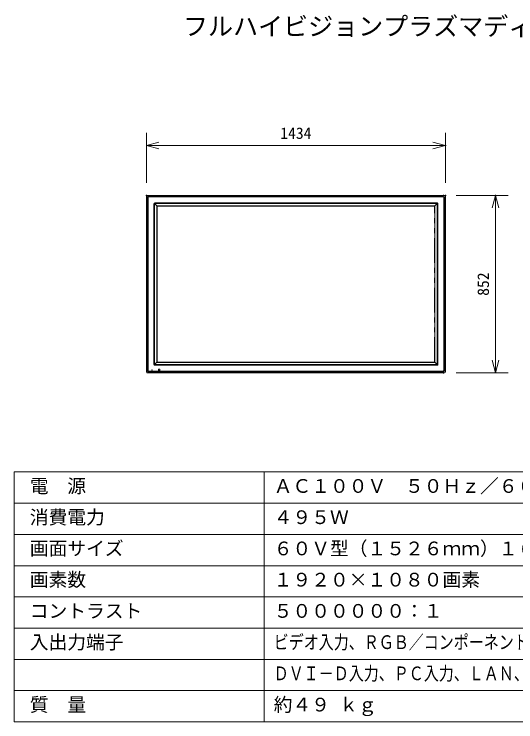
# Model space of a CAD drawing. Units: millimetres, scale not verified. Extents: x -62 to 63, y -57 to 57.
# Drawn here: x -62.5 to 17.7, y -56.5 to 56.8 of the extents above; entities that cross this region are included whole.
import ezdxf
from ezdxf.enums import TextEntityAlignment as Align

# ---------------------------------------------------------------- set-up
doc = ezdxf.new("R2010")
doc.units = ezdxf.units.MM
doc.header["$LTSCALE"] = 0.125
doc.header["$PDMODE"] = 32
doc.header["$PDSIZE"] = 0.025
doc.linetypes.add('USER1', pattern=[63.5, 31.75, -6.35, 6.35, -6.35, 6.35, -6.35])
for name, color, linetype, lineweight in [('0-0_0', 7, 'Continuous', 18), ('0-2_WAKU', 1, 'Continuous', 18), ('0-4_GAIKEI', 1, 'Continuous', 18), ('0-6_SUNPO', 7, 'Continuous', 18)]:
    doc.layers.add(name, color=color, linetype=linetype, lineweight=lineweight)
doc.layers.add('0-1_DEFPOINTS', color=7, linetype='Continuous')
doc.layers.add('0-3_MOJI1', color=7, linetype='Continuous')
doc.styles.add('ＭＳ ゴシック', font='')
doc.styles.get('ＭＳ ゴシック').set_extended_font_data('MS Gothic')

# ---------------------------------------------------------------- blocks, each defined once
blk = doc.blocks.new('_OPEN30')
at = {"layer": '0-0_0'}
blk.add_line((0, 0), (-1, 0), dxfattribs=at)
blk.add_lwpolyline([(-1, 0.26795), (0, 0), (-1, -0.26795)], dxfattribs=at)
blk = doc.blocks.new('D5')
at = {"layer": '0-1_DEFPOINTS'}
for p in [(1.4154, 26.6758), (9.7271, 26.6758), (1.4154, -1.7191)]:
    blk.add_point(p, dxfattribs=at)
at = {"layer": '0-6_SUNPO'}
for p, q in [((3.4154, 26.6758), (11.7271, 26.6758)), ((9.7271, 0.2809), (9.7271, 24.6758)), ((3.4154, -1.7191), (11.7271, -1.7191))]:
    blk.add_line(p, q, dxfattribs=at)
at = {"layer": '0-6_SUNPO', "xscale": 2, "yscale": 2}
for p, rotation in [((9.7271, 26.6758), 90), ((9.7271, -1.7191), 270)]:
    blk.add_blockref('_OPEN30', p, dxfattribs=dict(at, rotation=rotation))
at = {"layer": '0-6_SUNPO', "style": 'ＭＳ ゴシック'}
blk.add_text('852', height=1.833, rotation=90, dxfattribs=at).set_placement((9.2271, 10.6033), align=Align.BOTTOM_LEFT)
blk = doc.blocks.new('D4')
at = {"layer": '0-1_DEFPOINTS'}
for p in [(1.7086, 34.6729), (-46.0912, 26.6756), (1.7086, 26.6756)]:
    blk.add_point(p, dxfattribs=at)
at = {"layer": '0-6_SUNPO'}
for p, q in [((-46.0912, 28.6756), (-46.0912, 36.6729)), ((1.7086, 28.6756), (1.7086, 36.6729)), ((-44.0912, 34.6729), (-0.2914, 34.6729))]:
    blk.add_line(p, q, dxfattribs=at)
at = {"layer": '0-6_SUNPO', "xscale": 2, "yscale": 2, "rotation": 180}
blk.add_blockref('_OPEN30', (-46.0912, 34.6729), dxfattribs=at)
at = {"layer": '0-6_SUNPO', "xscale": 2, "yscale": 2}
blk.add_blockref('_OPEN30', (1.7086, 34.6729), dxfattribs=at)
at = {"layer": '0-6_SUNPO', "style": 'ＭＳ ゴシック'}
blk.add_text('1434', height=1.833, dxfattribs=at).set_placement((-24.6913, 35.1729), align=Align.BOTTOM_LEFT)

msp = doc.modelspace()

# ---------------------------------------------------------------- linework, layer by layer
at = {"layer": '0-2_WAKU', "color": 4}
for p, q in [((-62.483, -16.5028), (62.517, -16.5028)), ((-62.483, -16.5028), (-62.483, -56.5028)), ((-22.483, -16.5028), (-22.483, -56.5028)), ((62.517, -56.5028), (-62.483, -56.5028))]:
    msp.add_line(p, q, dxfattribs=at)
at = {"layer": '0-2_WAKU'}
for p, q in [((-62.483, -21.5028), (62.517, -21.5028)), ((-62.483, -26.5028), (62.517, -26.5028)), ((-62.483, -31.5028), (62.517, -31.5028)), ((-62.483, -36.5028), (62.517, -36.5028)), ((-62.483, -41.5028), (62.517, -41.5028)), ((-62.483, -46.5028), (62.517, -46.5028)), ((-62.483, -51.5028), (62.517, -51.5028))]:
    msp.add_line(p, q, dxfattribs=at)
at = {"layer": '0-4_GAIKEI', "color": 7}
for p, q in [((-41.3335, 27.6437), (-41.3335, -0.4892)), ((-41.1999, 27.7772), (6.333, 27.7772)), ((6.4665, 27.6437), (6.4665, -0.4892)), ((-41.1999, -0.6228), (6.333, -0.6228))]:
    msp.add_line(p, q, dxfattribs=at)
at = {"layer": '0-4_GAIKEI'}
for p, q in [((-41.2396, -0.3854), (-41.2396, 27.5399)), ((-41.2396, 27.5399), (-41.0917, 27.392)), ((-41.0917, 27.392), (-41.0917, -0.2375)), ((-41.0917, 27.392), (-41.0726, 27.392)), ((-41.0726, -0.2375), (-41.0726, 27.392)), ((-40.9482, 27.5355), (-40.9482, 27.5164)), ((6.0813, 27.5355), (-40.9482, 27.5355)), ((-40.9482, 27.5164), (6.0813, 27.5164)), ((6.0813, 27.5355), (6.2292, 27.6834)), ((6.0813, 27.5355), (6.0813, 27.5164)), ((6.2057, -0.2375), (6.2057, 27.392)), ((6.2248, 27.392), (6.2057, 27.392)), ((6.3727, 27.5399), (6.2248, 27.392)), ((6.2248, 27.392), (6.2248, -0.2375)), ((6.3727, -0.3854), (6.3727, 27.5399)), ((-40.1511, 26.4345), (-40.1511, 0.72)), ((-40.1222, 0.7222), (-40.1222, 26.4323)), ((-40.0745, 26.4312), (-40.0745, 0.7233)), ((-40.0455, 0.7245), (-40.0455, 26.43)), ((-40.0437, 26.4772), (-40.0314, 26.4649)), ((-39.6469, 26.0803), (-40.0314, 26.4649)), ((5.1341, 26.5845), (-40.001, 26.5845)), ((-39.9989, 26.5557), (5.1319, 26.5557)), ((5.1309, 26.5079), (-39.9978, 26.5079)), ((-39.9965, 26.4789), (5.1296, 26.4789)), ((-39.6469, 26.0803), (-39.6247, 26.0581)), ((4.7109, 26.1085), (-39.5778, 26.1085)), ((-39.5681, 26.0678), (4.7011, 26.0678)), ((4.7011, 26.0678), (4.7109, 26.0775)), ((4.7109, 26.1085), (4.7109, 26.0775)), ((4.7799, 26.0803), (4.7578, 26.0581)), ((4.7799, 26.0803), (5.1645, 26.4649)), ((5.1768, 26.4772), (5.1645, 26.4649)), ((5.1786, 26.43), (5.1786, 0.7245)), ((5.2553, 26.4323), (5.2553, 0.7222)), ((5.2841, 0.72), (5.2841, 26.4345)), ((-39.6751, 26.0112), (-39.6751, 1.1433)), ((-39.6343, 1.153), (-39.6343, 26.0015)), ((4.7771, 26.0112), (4.7674, 26.0015)), ((4.7674, 26.0015), (4.7674, 1.153)), ((4.8081, 26.0112), (4.7771, 26.0112)), ((4.7771, 26.0112), (4.7771, 1.1433)), ((4.8081, 1.1433), (4.8081, 26.0112)), ((4.7771, 1.1433), (4.7674, 1.153)), ((4.8081, 1.1433), (4.7771, 1.1433)), ((-40.0314, 0.6896), (-40.0437, 0.6773)), ((-39.6469, 1.0742), (-40.0314, 0.6896)), ((-40.001, 0.57), (5.1341, 0.57)), ((5.1319, 0.5988), (-39.9989, 0.5988)), ((-39.9978, 0.6466), (5.1309, 0.6466)), ((5.1296, 0.6756), (-39.9965, 0.6756)), ((-39.6247, 1.0964), (-39.6469, 1.0742)), ((-39.5778, 1.046), (4.7109, 1.046)), ((4.7011, 1.0867), (-39.5681, 1.0867)), ((4.7011, 1.0867), (4.7109, 1.077)), ((4.7109, 1.046), (4.7109, 1.077)), ((4.7578, 1.0964), (4.7799, 1.0742)), ((4.7799, 1.0742), (5.1645, 0.6896)), ((5.1296, 0.6578), (5.1296, 0.6756)), ((5.1296, 0.6578), (5.1309, 0.6566)), ((5.1309, 0.6566), (5.1309, 0.6466)), ((5.1319, 0.5988), (5.1319, 0.5888)), ((5.1319, 0.5888), (5.1341, 0.5867)), ((5.1341, 0.57), (5.1341, 0.5867)), ((5.1645, 0.6896), (5.1768, 0.6773)), ((5.1963, 0.7245), (5.1786, 0.7245)), ((5.1975, 0.7233), (5.1963, 0.7245)), ((5.2553, 0.7222), (5.2653, 0.7222)), ((5.2675, 0.72), (5.2653, 0.7222)), ((5.2841, 0.72), (5.2675, 0.72)), ((-41.0961, -0.5289), (-40.9482, -0.381)), ((6.2292, -0.5289), (-41.0961, -0.5289)), ((6.0813, -0.3619), (-40.9482, -0.3619)), ((-40.9482, -0.3619), (-40.9482, -0.381)), ((-40.9482, -0.381), (6.0813, -0.381)), ((-39.4147, -0.0659), (-39.4147, -0.2663)), ((-39.1976, -0.0493), (-39.398, -0.0493)), ((-39.398, -0.283), (-39.1976, -0.283)), ((-39.181, -0.2663), (-39.181, -0.0659)), ((6.0813, -0.3619), (6.0813, -0.381)), ((6.2292, -0.5289), (6.0813, -0.381)), ((6.2057, -0.2375), (6.2248, -0.2375)), ((6.2248, -0.2375), (6.3727, -0.3854))]:
    msp.add_line(p, q, dxfattribs=at)
at = {"layer": '0-4_GAIKEI', "linetype": 'USER1'}
for p, q in [((4.7507, 1.0917), (4.7507, 26.0628)), ((-39.6176, 1.0917), (4.7507, 1.0917))]:
    msp.add_line(p, q, dxfattribs=at)
at = {"layer": '0-4_GAIKEI'}
for points in [[(-40.9482, 27.5355), (-41.0961, 27.6834), (6.2292, 27.6834)], [(5.1975, 0.7233), (5.2075, 0.7233), (5.2075, 26.4312)], [(-41.0726, -0.2375), (-41.0917, -0.2375), (-41.2396, -0.3854)]]:
    msp.add_lwpolyline(points, dxfattribs=at)
at = {"layer": '0-4_GAIKEI', "linetype": 'USER1'}
msp.add_lwpolyline([(-39.6176, 1.0917), (-39.6176, 26.0628), (4.7507, 26.0628)], dxfattribs=at)
at = {"layer": '0-4_GAIKEI'}
msp.add_lwpolyline([(-40.4796, -0.2028), (-40.4061, -0.2028), (-40.4061, -0.1294), (-40.4796, -0.1294)], close=True, dxfattribs=at)
at = {"layer": '0-4_GAIKEI', "color": 7}
for centre, start, end in [((-41.1999, 27.6437), 90.07847, 179.92153), ((6.333, 27.6437), 0.07847, 89.92153), ((-41.1999, -0.4892), 180.07847, 269.92153), ((6.333, -0.4892), 270.07847, 359.92153)]:
    msp.add_arc(centre, 0.1335, start, end, dxfattribs=at)
at = {"layer": '0-4_GAIKEI'}
for centre, start, end in [((-41.1999, 27.6437), 179.92153, 180), ((-41.1999, 27.6437), 90, 90.07847), ((6.333, 27.6437), 89.92153, 90), ((6.333, 27.6437), 0, 0.07847), ((-41.1999, -0.4892), 180, 180.07847), ((-41.1999, -0.4892), 269.92153, 270), ((6.333, -0.4892), 270, 270.07847), ((6.333, -0.4892), 359.92153, 0)]:
    msp.add_arc(centre, 0.1335, start, end, dxfattribs=at)
for centre, major_axis, ratio, start_param, end_param in [((-41.2242, 27.668), (0.03, 0.3241), 0.011845, 1.8596013, 1.97833179), ((-41.2242, 27.668), (0.3241, 0.03), 0.011845, 1.16326087, 1.28199136), ((-40.6941, 27.1379), (-0.3565, 0.3565), 0.496623, 5.86581129, 6.70055932), ((-40.6941, 27.1379), (-0.346, 0.346), 0.443427, 5.86581129, 6.70055932), ((5.8271, 27.1379), (0.3565, 0.3565), 0.496623, 5.86581129, 6.70055932), ((5.8271, 27.1379), (0.346, 0.346), 0.443427, 5.86581129, 6.70055932), ((6.3573, 27.668), (-0.3241, 0.03), 0.011845, 5.00119395, 5.11992444), ((6.3573, 27.668), (-0.03, 0.3241), 0.011845, 4.30485352, 4.42358401), ((-40.0006, 26.4341), (-0.1065, 0.1065), 0.997265, 5.49915667, 7.06721394), ((-39.9985, 26.432), (-0.0876, 0.0876), 0.997265, 5.49915667, 7.06721394), ((-39.9976, 26.431), (-0.0544, 0.0544), 0.997265, 5.49915667, 7.06721394), ((-39.9955, 26.43), (0.0046, 0.0499), 0.996584, 0.89377804, 1.66266567), ((-39.9966, 26.4289), (0.0499, 0.0046), 0.996584, 1.47892698, 2.24781462), ((-39.5734, 26.0089), (-0.0834, 0.0597), 0.976178, 6.12997442, 6.89280524), ((-39.5755, 26.0068), (-0.0597, 0.0834), 0.976178, 5.67356538, 6.4363962), ((-39.5671, 26.0005), (-0.0479, 0.0479), 0.985257, 5.50521349, 7.06115713), ((4.7001, 26.0005), (0.0479, 0.0479), 0.985257, 5.50521349, 7.06115713), ((4.7086, 26.0068), (0.0597, 0.0834), 0.976178, 6.12997442, 6.89280524), ((4.7086, 26.0089), (0.0421, 0.0554), 0.958175, 6.14149589, 6.91946771), ((4.7086, 26.0089), (0.0554, 0.0421), 0.958175, 5.6469029, 6.42487473), ((4.7064, 26.0089), (0.0834, 0.0597), 0.976178, 5.67356538, 6.4363962), ((5.1297, 26.4289), (-0.0499, 0.0046), 0.996584, 4.03537069, 4.80425833), ((5.1307, 26.431), (0.0544, 0.0544), 0.997265, 5.49915667, 7.06721394), ((5.1316, 26.432), (0.0876, 0.0876), 0.997265, 5.49915667, 7.06721394), ((5.1337, 26.4341), (0.1065, 0.1065), 0.997265, 5.49915667, 7.06721394), ((5.1286, 26.43), (-0.0046, 0.0499), 0.996584, 4.62051963, 5.38940727), ((-39.5734, 1.1456), (0.0834, 0.0597), 0.976178, 2.53197272, 3.29480355), ((-39.5671, 1.154), (0.0479, 0.0479), 0.985257, 2.36362083, 3.91956448), ((4.7001, 1.154), (-0.0479, 0.0479), 0.985257, 2.36362083, 3.91956448), ((4.7086, 1.1456), (-0.0554, 0.0421), 0.958175, 2.99990323, 3.77787506), ((4.7064, 1.1456), (-0.0834, 0.0597), 0.976178, 2.98838176, 3.75121258), ((-40.0006, 0.7204), (0.1065, 0.1065), 0.997265, 2.35756402, 3.92562129), ((-39.9985, 0.7225), (0.0876, 0.0876), 0.997265, 2.35756402, 3.92562129), ((-39.9976, 0.7235), (0.0544, 0.0544), 0.997265, 2.35756402, 3.92562129), ((-39.9955, 0.7245), (-0.0046, 0.0499), 0.996584, 1.47892698, 2.24781462), ((-39.9966, 0.7256), (-0.0499, 0.0046), 0.996584, 0.89377804, 1.66266567), ((-39.5755, 1.1477), (0.0597, 0.0834), 0.976178, 2.98838176, 3.75121258), ((4.7086, 1.1456), (-0.0421, 0.0554), 0.958175, 2.50531025, 3.28328207), ((4.7086, 1.1477), (-0.0597, 0.0834), 0.976178, 2.53197272, 3.29480355), ((5.1297, 0.7256), (0.0499, 0.0046), 0.996584, 4.62051963, 5.38940727), ((5.1297, 0.7245), (0.0653, 0.0142), 0.997229, 4.49833352, 5.28236215), ((5.1307, 0.7235), (-0.0474, 0.0474), 0.996448, 2.35756402, 3.92562129), ((5.1307, 0.7235), (-0.0544, 0.0544), 0.997265, 2.35756402, 3.92562129), ((5.1316, 0.7225), (-0.0946, 0.0946), 0.997673, 2.35756402, 3.92562129), ((5.1316, 0.7225), (-0.0876, 0.0876), 0.997265, 2.35756402, 3.92562129), ((5.1337, 0.7204), (-0.1065, 0.1065), 0.997265, 2.35756402, 3.92562129), ((5.1337, 0.7204), (-0.0947, 0.0947), 0.996584, 2.35756402, 3.92562129), ((5.1286, 0.7245), (0.0046, 0.0499), 0.996584, 4.03537069, 4.80425833), ((5.1297, 0.7245), (0.0142, 0.0653), 0.997229, 4.14241581, 4.92644444), ((-41.2242, -0.5135), (-0.03, 0.3241), 0.011845, 1.16326087, 1.28199136), ((-41.2242, -0.5135), (-0.3241, 0.03), 0.011845, 1.8596013, 1.97833179), ((-40.6941, 0.0166), (0.3565, 0.3565), 0.496623, 2.72421864, 3.55896667), ((-40.6941, 0.0166), (0.346, 0.346), 0.443427, 2.72421864, 3.55896667), ((-39.3979, -0.066), (-0.0119, 0.0119), 0.992433, 5.50158524, 7.06478537), ((-39.3979, -0.2662), (0.0119, 0.0119), 0.992433, 2.35999259, 3.92319272), ((-39.1977, -0.066), (0.0119, 0.0119), 0.992433, 5.50158524, 7.06478537), ((-39.1977, -0.2662), (-0.0119, 0.0119), 0.992433, 2.35999259, 3.92319272), ((5.8271, 0.0166), (-0.346, 0.346), 0.443427, 2.72421864, 3.55896667), ((5.8271, 0.0166), (-0.3565, 0.3565), 0.496623, 2.72421864, 3.55896667), ((6.3573, -0.5135), (0.3241, 0.03), 0.011845, 4.30485352, 4.42358401), ((6.3573, -0.5135), (0.03, 0.3241), 0.011845, 5.00119395, 5.11992444)]:
    msp.add_ellipse(centre, major_axis=major_axis, ratio=ratio, start_param=start_param, end_param=end_param, dxfattribs=at)

# ---------------------------------------------------------------- block references
at = {"layer": '0-6_SUNPO'}
for name in ['D4', 'D5']:
    msp.add_blockref(name, (4.7578, 1.0964), dxfattribs=at)

# ---------------------------------------------------------------- texts
at = {"layer": '0-3_MOJI1', "style": 'ＭＳ ゴシック'}
for s, height, p in [('フルハイビジョンプラズマディスプレイ', 2.933, (-35.483, 52.4972)), ('電  源', 2.199, (-59.983, -20.5028)), ('ＡＣ１００Ｖ\u3000５０Ｈｚ／６０Ｈｚ', 2.199, (-20.983, -20.5028)), ('消費電力', 2.199, (-59.983, -25.5028)), ('４９５Ｗ', 2.199, (-20.983, -25.5028)), ('画面サイズ', 2.199, (-59.983, -30.5028)), ('６０Ｖ型（１５２６ｍｍ）１６：９', 2.199, (-20.983, -30.5028)), ('画素数', 2.199, (-59.983, -35.5028)), ('１９２０×１０８０画素', 2.199, (-20.983, -35.5028)), ('コントラスト', 2.199, (-59.983, -40.5028)), ('５００００００：１', 2.199, (-20.983, -40.5028)), ('入出力端子', 2.199, (-59.983, -45.5028)), ('質\u3000量', 2.199, (-59.983, -55.5028)), ('約４９ ｋｇ', 2.199, (-20.983, -55.5028))]:
    msp.add_text(s, height=height, dxfattribs=at).set_placement(p, align=Align.BOTTOM_LEFT)
at = {"layer": '0-3_MOJI1', "style": 'ＭＳ ゴシック', "width": 0.8}
for s, p in [('ビデオ入力、ＲＧＢ／コンポーネントビデオ入力、ＨＤＭＩ入力', (-20.983, -45.5028)), ('ＤＶＩ－Ｄ入力、ＰＣ入力、ＬＡＮ、ＲＳ２３２Ｃ、音声入力', (-20.983, -50.5028))]:
    msp.add_text(s, height=2.199, dxfattribs=at).set_placement(p, align=Align.BOTTOM_LEFT)

doc.saveas('drawing.dxf')
